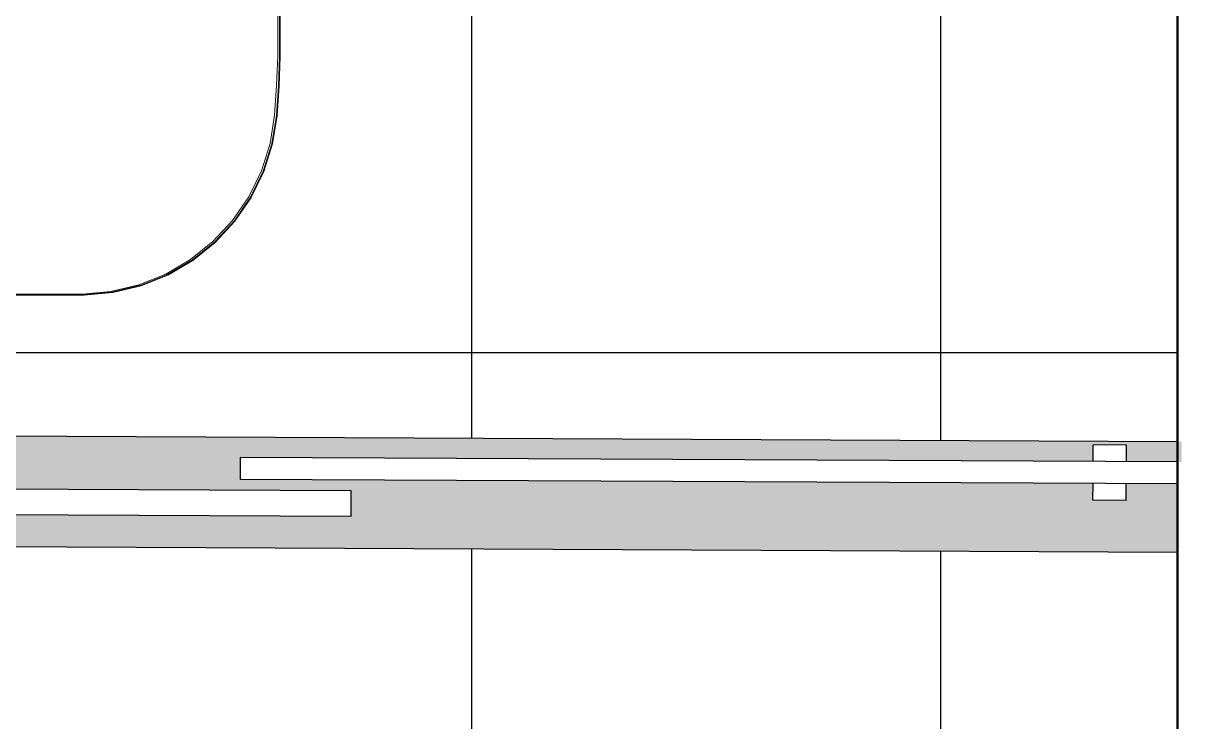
# Model space of a CAD drawing. Header units: millimetres. Extents: x 14929 to 124997, y 1647 to 25134.
# Drawn here: x 15199.5 to 15304.1, y 20413.7 to 20476.8 of the extents above; entities that cross this region are included whole.
import ezdxf

# ---------------------------------------------------------------- set-up
doc = ezdxf.new("R2010")
doc.units = ezdxf.units.MM
for name, color, linetype, lineweight in [('Moveis', 1, 'Continuous', 9), ('Parede Baixa', 5, 'Continuous', 50), ('Pisos Externos', 15, 'Continuous', 9)]:
    doc.layers.add(name, color=color, linetype=linetype, lineweight=lineweight)
doc.layers.add('Piso', color=55, linetype='Continuous')
doc.layers.add('PN010', color=1, linetype='Continuous')

msp = doc.modelspace()

# ---------------------------------------------------------------- hatches: boundary and pattern name
at = {"layer": 'Piso'}
h = msp.add_hatch(dxfattribs=at)
h.set_pattern_fill('ANSI37', color=256, scale=13.33333, angle=-45)
h.paths.add_polyline_path([(15143.725, 20429.733), (15303.725, 20428.97), (15302.831, 20406.905), (15301.29, 20406.059), (15301.29, 20400.14), (15298.659, 20400.14), (15291.911, 20399.632), (15291.911, 20398.505), (15263.685, 20398.505), (15263.685, 20411.076), (15233.003, 20411.076), (15233.003, 20380.333), (15263.685, 20380.333), (15263.685, 20392.905), (15291.911, 20392.905), (15291.911, 20391.778), (15295.921, 20391.778), (15298.659, 20391.269), (15301.29, 20391.269), (15301.29, 20385.35), (15301.044, 20384.68), (15302.831, 20384.505), (15303.725, 20349.407), (15143.725, 20349.407)])
h.paths.add_polyline_path([(15303.725, 20599.407), (15303.725, 20438.97), (15143.725, 20439.733), (15143.724, 20469.532), (15144.508, 20469.532), (15144.586, 20468.943), (15145.148, 20468.892), (15147.58, 20468.892), (15147.746, 20468.914), (15147.9, 20468.978), (15148.033, 20469.079), (15148.134, 20469.212), (15148.201, 20469.372), (15148.249, 20470.772), (15150.749, 20470.772), (15150.776, 20470.796), (15150.776, 20473.052), (15153.34, 20473.052), (15153.34, 20452.265), (15205.009, 20452.209), (15209.221, 20452.265), (15215.981, 20455.215), (15218.494, 20458.297), (15221.419, 20462.606), (15223.525, 20469.279), (15223.253, 20484.273), (15220.009, 20490.324), (15218.617, 20493.496), (15212.399, 20497.92), (15207.431, 20498.758), (15194.55, 20499.405), (15153.34, 20499.015), (15153.34, 20478.172), (15150.776, 20478.172), (15150.776, 20480.46), (15150.771, 20480.487), (15150.749, 20480.497), (15148.249, 20480.497), (15148.22, 20480.755), (15148.22, 20481.692), (15148.198, 20481.858), (15148.041, 20482.194), (15147.628, 20482.377), (15145.142, 20482.376), (15144.828, 20482.246), (15144.543, 20482.033), (15144.508, 20481.692), (15143.725, 20481.692), (15143.72, 20520.187), (15149.579, 20520.187), (15149.606, 20504.873), (15149.537, 20504.385), (15149.272, 20503.916), (15149.057, 20503.776), (15148.874, 20503.758), (15148.752, 20503.74), (15148.639, 20503.637), (15148.59, 20503.483), (15148.59, 20503.293), (15148.593, 20503.108), (15148.647, 20502.966), (15148.828, 20502.717), (15149.277, 20502.717), (15149.793, 20502.962), (15150.269, 20503.457), (15150.485, 20503.867), (15150.645, 20504.396), (15150.686, 20521.668), (15150.262, 20522.71), (15149.579, 20523.107), (15149.579, 20525.307), (15144.532, 20528.301), (15197.318, 20528.614), (15197.185, 20599.48), (15199.222, 20599.407), (15199.222, 20597.048), (15209.222, 20597.048), (15209.222, 20601.992), (15291.224, 20601.992), (15291.224, 20598.992), (15288.224, 20598.992), (15288.224, 20526.492), (15284.724, 20526.492), (15284.724, 20527.992), (15284.606, 20528.877), (15284.314, 20529.014), (15281.724, 20528.992), (15280.577, 20527.846), (15280.224, 20526.992), (15279.696, 20526.988), (15279.634, 20523.861), (15279.766, 20523.536), (15281.472, 20521.257), (15284.131, 20521.257), (15284.996, 20521.961), (15284.724, 20523.992), (15288.224, 20523.992), (15288.224, 20519.992), (15291.224, 20519.992), (15291.224, 20523.992), (15294.724, 20523.992), (15294.724, 20522.492), (15294.724, 20522.461), (15294.674, 20522.272), (15294.901, 20521.646), (15295.383, 20521.46), (15297.724, 20521.492), (15298.87, 20522.638), (15299.224, 20523.492), (15299.566, 20523.492), (15299.783, 20523.75), (15299.786, 20526.759), (15299.549, 20526.992), (15299.224, 20526.992), (15298.87, 20527.846), (15297.724, 20528.992), (15294.915, 20529.018), (15294.497, 20528.346), (15294.724, 20526.492), (15291.224, 20526.492), (15291.224, 20596.992), (15301.224, 20596.992)])
at = {"layer": 'Pisos Externos'}
h = msp.add_hatch(dxfattribs=at)
h.set_pattern_fill('AR-SAND', color=256, scale=0.05, angle=45)
h.set_pattern_definition([(82.5, (-33481.453, 12560.3284), (-1.78690674, 1.673767446), [0, -1.9304, 0, -2.159, 0, -2.06375]), (52.5, (-33481.453, 12560.3284), (-0.94505464, 4.12366426), [0, -1.0414, 0, -1.7399, 0, -0.66675]), (12.5, (-33482.5575, 12559.2238), (2.79149913, 2.80166156), [0, -0.635, 0, -2.286, 0, -2.9845]), (2.5, (-33482.5575, 12559.2238), (1.91140555, 3.4877539), [0, -0.3175, 0, -1.4986, 0, -1.7145])])
h.paths.add_polyline_path([(15299.09, 20433.672), (15296.088, 20433.686), (15296.083, 20429.006), (15299.09, 20428.992)])
h.paths.add_polyline_path([(15296.083, 20433.687), (15296.09, 20435.186), (15229.091, 20435.506), (15229.086, 20434.549), (15229.075, 20432.226), (15144.076, 20432.631), (15144.062, 20429.731), (15296.083, 20429.006)])
h.paths.add_polyline_path([(15296.1, 20439.007), (15144.11, 20439.731), (15144.091, 20435.724), (15144.559, 20435.724), (15144.559, 20434.924), (15145.993, 20434.924), (15145.993, 20435.217), (15146.533, 20435.217), (15146.533, 20434.924), (15148.387, 20434.924), (15148.387, 20435.217), (15148.927, 20435.217), (15148.927, 20434.924), (15229.086, 20434.549), (15229.091, 20435.506), (15219.091, 20435.554), (15219.101, 20437.553), (15296.1, 20437.186)])
h.paths.add_polyline_path([(15304.108, 20438.968), (15299.108, 20438.992), (15299.107, 20438.672), (15299.1, 20437.172), (15304.1, 20437.148)])
h.paths.add_polyline_path([(15299.108, 20438.992), (15296.123, 20439.006), (15296.123, 20438.686), (15299.107, 20438.672)])
h.paths.add_polyline_path([(15303.725, 20428.97), (15303.725, 20435.15), (15299.09, 20435.172), (15299.09, 20428.992)])

# ---------------------------------------------------------------- linework, layer by layer
at = {"layer": 'Moveis'}
for p, q in [((15222.481, 20477.477, 9825), (15222.481, 20473.806, 9825)), ((15222.649, 20473.776, 9825), (15222.649, 20477.448, 9825)), ((15222.705, 20477.449, 9825), (15222.716, 20476.114, 9825)), ((15222.716, 20476.114, 9825), (15222.705, 20473.775, 9825)), ((15222.481, 20473.806, 9825), (15222.39, 20471.141, 9825)), ((15222.557, 20471.111, 9825), (15222.649, 20473.776, 9825)), ((15222.705, 20473.775, 9825), (15222.614, 20471.108, 9825)), ((15222.39, 20471.141, 9825), (15222.208, 20468.48, 9825)), ((15222.557, 20471.111, 9825), (15222.375, 20468.451, 9825)), ((15222.614, 20471.108, 9825), (15222.431, 20468.446, 9825)), ((15221.796, 20465.914, 9825), (15222.208, 20468.48, 9825)), ((15221.963, 20465.884, 9825), (15222.375, 20468.451, 9825)), ((15222.431, 20468.446, 9825), (15222.018, 20465.871, 9825)), ((15221.796, 20465.914, 9825), (15221.013, 20463.435, 9825)), ((15221.963, 20465.884, 9825), (15221.18, 20463.405, 9825)), ((15222.018, 20465.871, 9825), (15221.232, 20463.384, 9825)), ((15219.875, 20461.097, 9825), (15221.013, 20463.435, 9825)), ((15221.18, 20463.405, 9825), (15220.042, 20461.067, 9825)), ((15221.232, 20463.384, 9825), (15220.091, 20461.039, 9825)), ((15218.407, 20458.952, 9825), (15219.875, 20461.097, 9825)), ((15218.574, 20458.922, 9825), (15220.042, 20461.067, 9825)), ((15220.091, 20461.039, 9825), (15218.618, 20458.887, 9825)), ((15218.407, 20458.952, 9825), (15216.64, 20457.044, 9825)), ((15218.574, 20458.922, 9825), (15216.808, 20457.015, 9825)), ((15218.618, 20458.887, 9825), (15216.846, 20456.973, 9825)), ((15214.613, 20455.416, 9825), (15216.64, 20457.044, 9825)), ((15214.781, 20455.387, 9825), (15216.808, 20457.015, 9825)), ((15216.846, 20456.973, 9825), (15214.813, 20455.34, 9825)), ((15214.613, 20455.416, 9825), (15212.37, 20454.103, 9825)), ((15214.781, 20455.387, 9825), (15212.537, 20454.073, 9825)), ((15214.813, 20455.34, 9825), (15212.562, 20454.023, 9825)), ((15209.958, 20453.132, 9825), (15212.37, 20454.103, 9825)), ((15207.431, 20452.525, 9825), (15209.958, 20453.132, 9825)), ((15207.598, 20452.495, 9825), (15210.126, 20453.102, 9825)), ((15210.143, 20453.049, 9825), (15207.607, 20452.44, 9825)), ((15212.537, 20454.073, 9825), (15210.126, 20453.102, 9825)), ((15212.562, 20454.023, 9825), (15210.143, 20453.049, 9825)), ((15205.009, 20452.265, 9825), (15153.34, 20452.265, 9825)), ((15205.009, 20452.209, 9825), (15153.34, 20452.209, 9825)), ((15163.878, 20452.295, 9825), (15204.841, 20452.295, 9825)), ((15207.431, 20452.525, 9825), (15204.841, 20452.295, 9825)), ((15207.598, 20452.495, 9825), (15205.009, 20452.265, 9825)), ((15207.607, 20452.44, 9825), (15205.009, 20452.209, 9825))]:
    msp.add_line(p, q, dxfattribs=at)
for points, invisible_edges in [([(15222.705, 20477.449, 9825), (15248.828, 20540.39, 9825), (15222.716, 20476.114, 9825)], 3), ([(15222.705, 20477.449, 9825), (15248.828, 20540.39, 9825), (15222.716, 20476.114, 9825)], 3), ([(15222.705, 20477.449, 9825), (15248.828, 20540.39, 9825), (15222.716, 20476.114, 9825)], 3), ([(15222.705, 20477.449, 9825), (15248.828, 20540.39, 9825), (15222.716, 20476.114, 9825)], 3), ([(15222.705, 20477.449, 9825), (15248.828, 20540.39, 9825), (15222.716, 20476.114, 9825)], 3), ([(15163.878, 20452.295, 9825), (15164.038, 20498.766, 9825), (15204.841, 20452.295, 9825)], 3), ([(15204.841, 20452.295, 9825), (15164.038, 20498.766, 9825), (15164.296, 20498.959, 9825)], 13), ([(15204.841, 20452.295, 9825), (15164.296, 20498.959, 9825), (15164.336, 20498.989, 9825)], 13), ([(15204.841, 20452.295, 9825), (15164.336, 20498.989, 9825), (15204.841, 20498.989, 9825)], 13), ([(15204.841, 20452.295, 9825), (15204.841, 20498.989, 9825), (15207.431, 20452.525, 9825)], 3), ([(15207.431, 20452.525, 9825), (15204.841, 20498.989, 9825), (15206.634, 20498.829, 9825)], 13), ([(15207.431, 20452.525, 9825), (15206.634, 20498.829, 9825), (15207.234, 20498.776, 9825)], 13), ([(15207.431, 20452.525, 9825), (15207.234, 20498.776, 9825), (15207.431, 20498.758, 9825)], 13), ([(15207.431, 20452.525, 9825), (15207.431, 20498.758, 9825), (15209.958, 20453.132, 9825)], 3), ([(15209.958, 20453.132, 9825), (15207.431, 20498.758, 9825), (15208.33, 20498.542, 9825)], 13), ([(15209.958, 20453.132, 9825), (15208.33, 20498.542, 9825), (15209.958, 20498.151, 9825)], 13), ([(15209.958, 20453.132, 9825), (15209.958, 20498.151, 9825), (15212.37, 20454.103, 9825)], 3), ([(15212.37, 20454.103, 9825), (15209.958, 20498.151, 9825), (15212.37, 20497.181, 9825)], 13), ([(15212.37, 20454.103, 9825), (15212.37, 20497.181, 9825), (15214.613, 20455.416, 9825)], 3), ([(15214.613, 20455.416, 9825), (15212.37, 20497.181, 9825), (15214.613, 20495.867, 9825)], 13), ([(15214.613, 20455.416, 9825), (15214.613, 20495.867, 9825), (15216.64, 20457.044, 9825)], 3), ([(15216.64, 20457.044, 9825), (15214.613, 20495.867, 9825), (15216.64, 20494.239, 9825)], 13), ([(15216.64, 20457.044, 9825), (15216.64, 20494.239, 9825), (15218.407, 20458.952, 9825)], 3), ([(15218.407, 20458.952, 9825), (15216.64, 20494.239, 9825), (15218.407, 20492.332, 9825)], 13), ([(15218.407, 20458.952, 9825), (15218.407, 20492.332, 9825), (15219.875, 20461.097, 9825)], 3), ([(15219.875, 20461.097, 9825), (15218.407, 20492.332, 9825), (15219.875, 20490.186, 9825)], 13), ([(15219.875, 20461.097, 9825), (15219.875, 20490.186, 9825), (15221.013, 20463.435, 9825)], 3), ([(15221.013, 20463.435, 9825), (15219.875, 20490.186, 9825), (15221.013, 20487.849, 9825)], 13), ([(15221.013, 20463.435, 9825), (15221.013, 20487.849, 9825), (15221.796, 20465.914, 9825)], 3), ([(15221.796, 20465.914, 9825), (15221.013, 20487.849, 9825), (15221.796, 20485.37, 9825)], 13), ([(15221.796, 20465.914, 9825), (15221.796, 20485.37, 9825), (15222.208, 20468.48, 9825)], 3), ([(15222.208, 20468.48, 9825), (15221.796, 20485.37, 9825), (15222.208, 20482.803, 9825)], 13), ([(15222.208, 20468.48, 9825), (15222.208, 20482.803, 9825), (15222.39, 20471.141, 9825)], 3), ([(15222.39, 20471.141, 9825), (15222.208, 20482.803, 9825), (15222.39, 20480.143, 9825)], 13), ([(15222.39, 20471.141, 9825), (15222.39, 20480.143, 9825), (15222.481, 20477.477, 9825)], 13), ([(15222.481, 20477.477, 9825), (15222.557, 20480.113, 9825), (15222.481, 20473.806, 9825)], 3), ([(15222.557, 20471.111, 9825), (15222.557, 20480.113, 9825), (15222.649, 20473.776, 9825)], 3), ([(15222.649, 20473.776, 9825), (15222.557, 20480.113, 9825), (15222.649, 20477.448, 9825)], 1), ([(15222.39, 20471.141, 9825), (15222.481, 20477.477, 9825), (15222.481, 20473.806, 9825)], 1), ([(15222.705, 20473.775, 9825), (15222.649, 20473.776, 9825), (15222.649, 20477.448, 9825)], 13), ([(15222.705, 20473.775, 9825), (15222.705, 20477.449, 9825), (15222.716, 20476.114, 9825)], 1), ([(15222.792, 20426.645, 9825), (15222.705, 20473.775, 9825), (15222.716, 20476.114, 9825)], 13), ([(15222.792, 20426.645, 9825), (15222.705, 20473.775, 9825), (15222.716, 20476.114, 9825)], 13), ([(15222.792, 20426.645, 9825), (15222.705, 20473.775, 9825), (15222.716, 20476.114, 9825)], 13), ([(15222.792, 20426.645, 9825), (15222.705, 20473.775, 9825), (15222.716, 20476.114, 9825)], 13), ([(15222.792, 20426.645, 9825), (15222.705, 20473.775, 9825), (15222.716, 20476.114, 9825)], 13), ([(15222.557, 20471.111, 9825), (15222.39, 20471.141, 9825), (15222.481, 20473.806, 9825)], 13), ([(15222.614, 20471.108, 9825), (15222.557, 20471.111, 9825), (15222.649, 20473.776, 9825)], 13), ([(15222.614, 20471.108, 9825), (15222.649, 20473.776, 9825), (15222.705, 20473.775, 9825)], 3), ([(15222.694, 20426.659, 9825), (15222.614, 20471.108, 9825), (15222.705, 20473.775, 9825)], 13), ([(15222.694, 20426.659, 9825), (15222.614, 20471.108, 9825), (15222.705, 20473.775, 9825)], 13), ([(15222.694, 20426.659, 9825), (15222.614, 20471.108, 9825), (15222.705, 20473.775, 9825)], 13), ([(15222.694, 20426.659, 9825), (15222.614, 20471.108, 9825), (15222.705, 20473.775, 9825)], 13), ([(15222.694, 20426.659, 9825), (15222.614, 20471.108, 9825), (15222.705, 20473.775, 9825)], 13), ([(15222.375, 20468.451, 9825), (15222.208, 20468.48, 9825), (15222.39, 20471.141, 9825)], 13), ([(15222.375, 20468.451, 9825), (15222.39, 20471.141, 9825), (15222.557, 20471.111, 9825)], 3), ([(15222.431, 20468.446, 9825), (15222.375, 20468.451, 9825), (15222.557, 20471.111, 9825)], 13), ([(15222.431, 20468.446, 9825), (15222.557, 20471.111, 9825), (15222.614, 20471.108, 9825)], 3), ([(15222.498, 20426.686, 9825), (15222.431, 20468.446, 9825), (15222.614, 20471.108, 9825)], 13), ([(15222.498, 20426.686, 9825), (15222.431, 20468.446, 9825), (15222.614, 20471.108, 9825)], 13), ([(15222.498, 20426.686, 9825), (15222.431, 20468.446, 9825), (15222.614, 20471.108, 9825)], 13), ([(15222.498, 20426.686, 9825), (15222.431, 20468.446, 9825), (15222.614, 20471.108, 9825)], 13), ([(15222.498, 20426.686, 9825), (15222.431, 20468.446, 9825), (15222.614, 20471.108, 9825)], 13), ([(15221.963, 20465.884, 9825), (15221.796, 20465.914, 9825), (15222.208, 20468.48, 9825)], 13), ([(15221.963, 20465.884, 9825), (15222.208, 20468.48, 9825), (15222.375, 20468.451, 9825)], 3), ([(15222.018, 20465.871, 9825), (15221.963, 20465.884, 9825), (15222.375, 20468.451, 9825)], 13), ([(15222.018, 20465.871, 9825), (15222.375, 20468.451, 9825), (15222.431, 20468.446, 9825)], 3), ([(15222.104, 20426.733, 9825), (15222.018, 20465.871, 9825), (15222.431, 20468.446, 9825)], 13), ([(15222.104, 20426.733, 9825), (15222.018, 20465.871, 9825), (15222.431, 20468.446, 9825)], 13), ([(15222.104, 20426.733, 9825), (15222.018, 20465.871, 9825), (15222.431, 20468.446, 9825)], 13), ([(15222.104, 20426.733, 9825), (15222.018, 20465.871, 9825), (15222.431, 20468.446, 9825)], 13), ([(15222.104, 20426.733, 9825), (15222.018, 20465.871, 9825), (15222.431, 20468.446, 9825)], 13), ([(15221.18, 20463.405, 9825), (15221.013, 20463.435, 9825), (15221.796, 20465.914, 9825)], 13), ([(15221.18, 20463.405, 9825), (15221.796, 20465.914, 9825), (15221.963, 20465.884, 9825)], 3), ([(15221.232, 20463.384, 9825), (15221.18, 20463.405, 9825), (15221.963, 20465.884, 9825)], 13), ([(15221.232, 20463.384, 9825), (15221.963, 20465.884, 9825), (15222.018, 20465.871, 9825)], 3), ([(15221.315, 20426.804, 9825), (15221.232, 20463.384, 9825), (15222.018, 20465.871, 9825)], 13), ([(15221.315, 20426.804, 9825), (15221.232, 20463.384, 9825), (15222.018, 20465.871, 9825)], 13), ([(15221.315, 20426.804, 9825), (15221.232, 20463.384, 9825), (15222.018, 20465.871, 9825)], 13), ([(15221.315, 20426.804, 9825), (15221.232, 20463.384, 9825), (15222.018, 20465.871, 9825)], 13), ([(15221.315, 20426.804, 9825), (15221.232, 20463.384, 9825), (15222.018, 20465.871, 9825)], 13), ([(15220.042, 20461.067, 9825), (15219.875, 20461.097, 9825), (15221.013, 20463.435, 9825)], 13), ([(15220.042, 20461.067, 9825), (15221.013, 20463.435, 9825), (15221.18, 20463.405, 9825)], 3), ([(15220.091, 20461.039, 9825), (15220.042, 20461.067, 9825), (15221.18, 20463.405, 9825)], 13), ([(15220.091, 20461.039, 9825), (15221.18, 20463.405, 9825), (15221.232, 20463.384, 9825)], 3), ([(15220.13, 20426.836, 9825), (15220.091, 20461.039, 9825), (15221.232, 20463.384, 9825)], 13), ([(15220.13, 20426.836, 9825), (15220.091, 20461.039, 9825), (15221.232, 20463.384, 9825)], 13), ([(15220.13, 20426.836, 9825), (15220.091, 20461.039, 9825), (15221.232, 20463.384, 9825)], 13), ([(15220.13, 20426.836, 9825), (15220.091, 20461.039, 9825), (15221.232, 20463.384, 9825)], 13), ([(15220.13, 20426.836, 9825), (15220.091, 20461.039, 9825), (15221.232, 20463.384, 9825)], 13), ([(15218.574, 20458.922, 9825), (15218.407, 20458.952, 9825), (15219.875, 20461.097, 9825)], 13), ([(15218.574, 20458.922, 9825), (15219.875, 20461.097, 9825), (15220.042, 20461.067, 9825)], 3), ([(15218.618, 20458.887, 9825), (15218.574, 20458.922, 9825), (15220.042, 20461.067, 9825)], 13), ([(15218.618, 20458.887, 9825), (15220.042, 20461.067, 9825), (15220.091, 20461.039, 9825)], 3), ([(15218.656, 20426.396, 9825), (15218.618, 20458.887, 9825), (15220.091, 20461.039, 9825)], 13), ([(15218.656, 20426.396, 9825), (15218.618, 20458.887, 9825), (15220.091, 20461.039, 9825)], 13), ([(15218.656, 20426.396, 9825), (15218.618, 20458.887, 9825), (15220.091, 20461.039, 9825)], 13), ([(15218.656, 20426.396, 9825), (15218.618, 20458.887, 9825), (15220.091, 20461.039, 9825)], 13), ([(15218.656, 20426.396, 9825), (15218.618, 20458.887, 9825), (15220.091, 20461.039, 9825)], 13), ([(15216.808, 20457.015, 9825), (15216.64, 20457.044, 9825), (15218.407, 20458.952, 9825)], 13), ([(15216.808, 20457.015, 9825), (15218.407, 20458.952, 9825), (15218.574, 20458.922, 9825)], 3), ([(15216.846, 20456.973, 9825), (15216.808, 20457.015, 9825), (15218.574, 20458.922, 9825)], 13), ([(15216.846, 20456.973, 9825), (15218.574, 20458.922, 9825), (15218.618, 20458.887, 9825)], 3), ([(15218.618, 20458.887, 9825), (15218.098, 20426.396, 9825), (15216.846, 20456.973, 9825)], 3), ([(15218.618, 20458.887, 9825), (15218.098, 20426.396, 9825), (15216.846, 20456.973, 9825)], 3), ([(15218.618, 20458.887, 9825), (15218.098, 20426.396, 9825), (15216.846, 20456.973, 9825)], 3), ([(15218.618, 20458.887, 9825), (15218.098, 20426.396, 9825), (15216.846, 20456.973, 9825)], 3), ([(15218.618, 20458.887, 9825), (15218.098, 20426.396, 9825), (15216.846, 20456.973, 9825)], 3), ([(15214.781, 20455.387, 9825), (15214.613, 20455.416, 9825), (15216.64, 20457.044, 9825)], 13), ([(15214.781, 20455.387, 9825), (15216.64, 20457.044, 9825), (15216.808, 20457.015, 9825)], 3), ([(15214.813, 20455.34, 9825), (15214.781, 20455.387, 9825), (15216.808, 20457.015, 9825)], 13), ([(15214.813, 20455.34, 9825), (15216.808, 20457.015, 9825), (15216.846, 20456.973, 9825)], 3), ([(15216.846, 20456.973, 9825), (15216.179, 20425.878, 9825), (15214.813, 20455.34, 9825)], 3), ([(15216.846, 20456.973, 9825), (15216.179, 20425.878, 9825), (15214.813, 20455.34, 9825)], 3), ([(15216.846, 20456.973, 9825), (15216.179, 20425.878, 9825), (15214.813, 20455.34, 9825)], 3), ([(15216.846, 20456.973, 9825), (15216.179, 20425.878, 9825), (15214.813, 20455.34, 9825)], 3), ([(15216.846, 20456.973, 9825), (15216.179, 20425.878, 9825), (15214.813, 20455.34, 9825)], 3), ([(15212.537, 20454.073, 9825), (15212.37, 20454.103, 9825), (15214.613, 20455.416, 9825)], 13), ([(15212.537, 20454.073, 9825), (15214.613, 20455.416, 9825), (15214.781, 20455.387, 9825)], 3), ([(15212.562, 20454.023, 9825), (15212.537, 20454.073, 9825), (15214.781, 20455.387, 9825)], 13), ([(15212.562, 20454.023, 9825), (15214.781, 20455.387, 9825), (15214.813, 20455.34, 9825)], 3), ([(15216.179, 20425.83, 9825), (15212.562, 20454.023, 9825), (15214.813, 20455.34, 9825)], 13), ([(15216.179, 20425.83, 9825), (15212.562, 20454.023, 9825), (15214.813, 20455.34, 9825)], 13), ([(15216.179, 20425.83, 9825), (15212.562, 20454.023, 9825), (15214.813, 20455.34, 9825)], 13), ([(15216.179, 20425.83, 9825), (15212.562, 20454.023, 9825), (15214.813, 20455.34, 9825)], 13), ([(15216.179, 20425.83, 9825), (15212.562, 20454.023, 9825), (15214.813, 20455.34, 9825)], 13), ([(15210.126, 20453.102, 9825), (15209.958, 20453.132, 9825), (15212.37, 20454.103, 9825)], 13), ([(15210.126, 20453.102, 9825), (15212.37, 20454.103, 9825), (15212.537, 20454.073, 9825)], 3), ([(15207.598, 20452.495, 9825), (15207.431, 20452.525, 9825), (15209.958, 20453.132, 9825)], 13), ([(15207.598, 20452.495, 9825), (15209.958, 20453.132, 9825), (15210.126, 20453.102, 9825)], 3), ([(15207.607, 20452.44, 9825), (15207.598, 20452.495, 9825), (15210.126, 20453.102, 9825)], 13), ([(15207.607, 20452.44, 9825), (15210.126, 20453.102, 9825), (15210.143, 20453.049, 9825)], 3), ([(15216.179, 20425.83, 9825), (15207.607, 20452.44, 9825), (15210.143, 20453.049, 9825)], 13), ([(15216.179, 20425.83, 9825), (15207.607, 20452.44, 9825), (15210.143, 20453.049, 9825)], 13), ([(15216.179, 20425.83, 9825), (15207.607, 20452.44, 9825), (15210.143, 20453.049, 9825)], 13), ([(15216.179, 20425.83, 9825), (15207.607, 20452.44, 9825), (15210.143, 20453.049, 9825)], 13), ([(15216.179, 20425.83, 9825), (15207.607, 20452.44, 9825), (15210.143, 20453.049, 9825)], 13), ([(15210.143, 20453.049, 9825), (15210.126, 20453.102, 9825), (15212.537, 20454.073, 9825)], 13), ([(15210.143, 20453.049, 9825), (15212.537, 20454.073, 9825), (15212.562, 20454.023, 9825)], 3), ([(15216.179, 20425.83, 9825), (15210.143, 20453.049, 9825), (15212.562, 20454.023, 9825)], 13), ([(15216.179, 20425.83, 9825), (15210.143, 20453.049, 9825), (15212.562, 20454.023, 9825)], 13), ([(15216.179, 20425.83, 9825), (15210.143, 20453.049, 9825), (15212.562, 20454.023, 9825)], 13), ([(15216.179, 20425.83, 9825), (15210.143, 20453.049, 9825), (15212.562, 20454.023, 9825)], 13), ([(15216.179, 20425.83, 9825), (15210.143, 20453.049, 9825), (15212.562, 20454.023, 9825)], 13), ([(15153.34, 20452.265, 9825), (15163.878, 20452.295, 9825), (15205.009, 20452.265, 9825)], 3), ([(15153.34, 20452.209, 9825), (15205.009, 20452.265, 9825), (15205.009, 20452.209, 9825)], 3), ([(15154.748, 20450.79, 9825), (15153.34, 20452.209, 9825), (15205.009, 20452.209, 9825)], 13), ([(15154.748, 20450.79, 9825), (15153.34, 20452.209, 9825), (15205.009, 20452.209, 9825)], 13), ([(15154.748, 20450.79, 9825), (15153.34, 20452.209, 9825), (15205.009, 20452.209, 9825)], 13), ([(15154.748, 20450.79, 9825), (15153.34, 20452.209, 9825), (15205.009, 20452.209, 9825)], 13), ([(15154.748, 20450.79, 9825), (15153.34, 20452.209, 9825), (15205.009, 20452.209, 9825)], 13), ([(15205.009, 20452.265, 9825), (15163.878, 20452.295, 9825), (15204.841, 20452.295, 9825)], 13), ([(15205.009, 20452.265, 9825), (15204.841, 20452.295, 9825), (15207.431, 20452.525, 9825)], 13), ([(15205.009, 20452.265, 9825), (15207.431, 20452.525, 9825), (15207.598, 20452.495, 9825)], 3), ([(15205.009, 20452.209, 9825), (15205.009, 20452.265, 9825), (15207.598, 20452.495, 9825)], 13), ([(15205.009, 20452.209, 9825), (15207.598, 20452.495, 9825), (15207.607, 20452.44, 9825)], 3), ([(15206.738, 20426.377, 9825), (15205.009, 20452.209, 9825), (15207.607, 20452.44, 9825)], 13), ([(15206.738, 20426.377, 9825), (15205.009, 20452.209, 9825), (15207.607, 20452.44, 9825)], 13), ([(15206.738, 20426.377, 9825), (15205.009, 20452.209, 9825), (15207.607, 20452.44, 9825)], 13), ([(15206.738, 20426.377, 9825), (15205.009, 20452.209, 9825), (15207.607, 20452.44, 9825)], 13), ([(15206.738, 20426.377, 9825), (15205.009, 20452.209, 9825), (15207.607, 20452.44, 9825)], 13)]:
    msp.add_3dface(points, dxfattribs=dict(at, invisible_edges=invisible_edges))
at = {"layer": 'Parede Baixa'}
msp.add_line((15303.725, 20599.407), (15303.725, 20349.407), dxfattribs=at)
at = {"layer": 'Piso'}
for p, q in [((15303.725, 20438.97, 9825), (15143.725, 20439.733, 9825)), ((15303.725, 20428.97, 9825), (15143.725, 20429.733, 9825))]:
    msp.add_line(p, q, dxfattribs=at)
at = {"layer": 'PN010'}
for p, q in [((15296.1, 20437.186, 9825), (15296.107, 20438.686, 9825)), ((15299.107, 20438.672, 9825), (15296.107, 20438.686, 9825)), ((15299.1, 20437.172, 9825), (15299.107, 20438.672, 9825)), ((15219.101, 20437.553, 9825), (15219.091, 20435.554, 9825)), ((15303.725, 20437.15, 9825), (15219.101, 20437.553, 9825)), ((15303.725, 20435.15, 9825), (15219.091, 20435.554, 9825)), ((15150.453, 20434.924), (15229.086, 20434.549)), ((15229.086, 20434.549, 9825), (15229.075, 20432.226, 9825)), ((15296.083, 20433.687, 9825), (15296.09, 20435.186, 9825)), ((15299.083, 20433.672, 9825), (15299.09, 20435.172, 9825)), ((15299.083, 20433.672, 9825), (15296.083, 20433.687, 9825)), ((15229.075, 20432.226), (15143.725, 20432.633))]:
    msp.add_line(p, q, dxfattribs=at)

doc.saveas('drawing.dxf')
